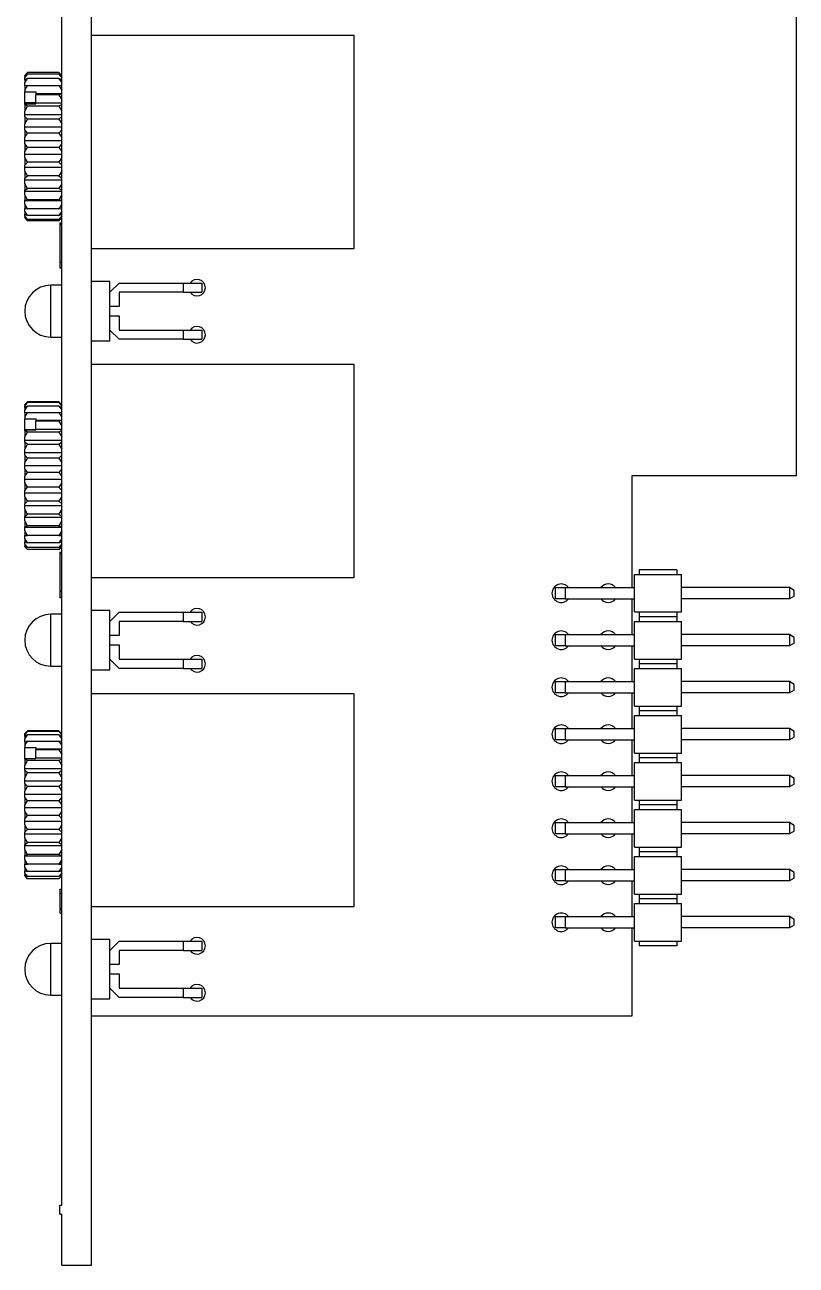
# Model space of a CAD drawing. Extents: x 616 to 1059, y 318 to 582.
# Drawn here: x 975.9 to 1059.3, y 324.7 to 458.8 of the extents above; entities that cross this region are included whole.
import ezdxf

# ---------------------------------------------------------------- set-up
doc = ezdxf.new("R2010")
doc.units = 0
doc.layers.get('0').update_dxf_attribs({"linetype": 'CONTINUOUS'})

msp = doc.modelspace()

# ---------------------------------------------------------------- linework, layer by layer
at = {"color": 7, "linetype": 'CONTINUOUS'}
for p, q in [((983.09, 324.75), (983.09, 581.75)), ((979.89, 331.25), (979.89, 575.25)), ((1059.29, 554.85), (1059.29, 410.07)), ((1011.49, 457.63), (983.09, 457.63)), ((1011.49, 434.63), (1011.49, 457.63)), ((975.89, 453.31), (976.19, 453.63)), ((976.13, 453.56), (975.89, 453.33)), ((975.89, 453.06), (976.19, 453.46)), ((976.19, 453.46), (975.89, 453.24)), ((975.89, 453.33), (975.89, 453.31)), ((975.89, 453.24), (975.89, 453.31)), ((975.89, 453.24), (975.89, 453.06)), ((976.19, 453.63), (976.13, 453.56)), ((979.59, 453.63), (976.19, 453.63)), ((979.59, 453.46), (976.19, 453.46)), ((979.59, 453.63), (979.89, 453.31)), ((979.66, 453.56), (979.59, 453.63)), ((979.59, 453.46), (979.89, 453.06)), ((979.89, 453.24), (979.59, 453.46)), ((979.89, 453.33), (979.66, 453.56)), ((975.89, 452.86), (975.89, 453.06)), ((975.89, 452.53), (976.19, 452.98)), ((976.19, 452.98), (975.89, 452.86)), ((975.89, 452.86), (975.89, 452.53)), ((975.89, 452.21), (975.89, 452.53)), ((975.89, 451.73), (976.19, 452.23)), ((976.19, 452.23), (975.89, 452.21)), ((975.89, 452.21), (975.89, 451.73)), ((979.59, 452.98), (976.19, 452.98)), ((976.19, 452.23), (979.59, 452.23)), ((979.59, 452.98), (979.89, 452.53)), ((979.89, 452.86), (979.59, 452.98)), ((979.59, 452.23), (979.89, 451.73)), ((979.89, 452.21), (979.59, 452.23)), ((975.89, 451.73), (975.89, 451.54)), ((975.89, 451.54), (977.09, 451.54)), ((975.89, 450.42), (975.89, 451.54)), ((975.89, 450.42), (977.09, 450.42)), ((975.89, 450.25), (975.89, 450.42)), ((976.09, 450.25), (976.09, 450.42)), ((976.49, 450.42), (976.49, 450.25)), ((977.09, 451.54), (977.09, 451.37)), ((977.09, 451.37), (979.89, 451.37)), ((977.09, 451.37), (977.09, 451.22)), ((979.59, 451.22), (977.09, 451.22)), ((977.09, 450.32), (977.09, 451.22)), ((979.89, 451.3), (979.59, 451.22)), ((979.59, 451.22), (979.89, 450.69)), ((975.89, 450.25), (977.09, 450.25)), ((975.89, 450.18), (975.89, 450.25)), ((976.19, 449.99), (975.89, 450.18)), ((975.89, 450.18), (975.89, 449.46)), ((975.89, 449.46), (976.19, 449.99)), ((975.89, 449.08), (975.89, 449.46)), ((979.89, 449.08), (975.89, 449.08)), ((975.89, 448.88), (975.89, 449.08)), ((979.59, 449.99), (976.19, 449.99)), ((977.09, 450.25), (977.09, 450.32)), ((979.89, 450.32), (977.09, 450.32)), ((979.89, 450.18), (979.59, 449.99)), ((979.59, 449.99), (979.89, 449.46)), ((976.19, 448.6), (975.89, 448.88)), ((975.89, 448.88), (975.89, 448.09)), ((975.89, 448.09), (976.19, 448.6)), ((975.89, 447.72), (975.89, 448.09)), ((979.59, 448.6), (976.19, 448.6)), ((979.89, 448.88), (979.59, 448.6)), ((979.59, 448.6), (979.89, 448.09)), ((979.89, 447.72), (975.89, 447.72)), ((975.89, 447.46), (975.89, 447.72)), ((976.19, 447.09), (975.89, 447.46)), ((975.89, 447.46), (975.89, 446.62)), ((975.89, 446.62), (976.19, 447.09)), ((975.89, 446.27), (975.89, 446.62)), ((979.59, 447.09), (976.19, 447.09)), ((979.89, 447.46), (979.59, 447.09)), ((979.59, 447.09), (979.89, 446.62)), ((979.89, 446.27), (975.89, 446.27)), ((975.89, 445.96), (975.89, 446.27)), ((976.19, 445.53), (975.89, 445.96)), ((975.89, 445.96), (975.89, 445.11)), ((975.89, 445.11), (976.19, 445.53)), ((975.89, 444.8), (975.89, 445.11)), ((979.59, 445.53), (976.19, 445.53)), ((979.89, 445.96), (979.59, 445.53)), ((979.59, 445.53), (979.89, 445.11)), ((979.89, 444.8), (975.89, 444.8)), ((975.89, 444.46), (975.89, 444.8)), ((976.19, 443.97), (975.89, 444.46)), ((975.89, 444.46), (975.89, 443.62)), ((975.89, 443.62), (976.19, 443.97)), ((979.59, 443.97), (976.19, 443.97)), ((979.89, 444.46), (979.59, 443.97)), ((979.59, 443.97), (979.89, 443.62)), ((975.89, 443.36), (975.89, 443.62)), ((979.89, 443.36), (975.89, 443.36)), ((975.89, 442.99), (975.89, 443.36)), ((976.19, 442.48), (975.89, 442.99)), ((975.89, 442.99), (975.89, 442.21)), ((975.89, 442.21), (976.19, 442.48)), ((979.59, 442.48), (976.19, 442.48)), ((979.89, 442.99), (979.59, 442.48)), ((979.59, 442.48), (979.89, 442.21)), ((975.89, 442.01), (975.89, 442.21)), ((979.89, 442.01), (975.89, 442.01)), ((975.89, 441.63), (975.89, 442.01)), ((976.19, 441.1), (975.89, 441.63)), ((975.89, 441.63), (975.89, 440.93)), ((975.89, 440.93), (976.19, 441.1)), ((979.59, 441.1), (976.19, 441.1)), ((979.89, 441.63), (979.59, 441.1)), ((979.59, 441.1), (979.89, 440.93)), ((975.89, 440.8), (975.89, 440.93)), ((979.89, 440.8), (975.89, 440.8)), ((975.89, 440.43), (975.89, 440.8)), ((976.19, 439.9), (975.89, 440.43)), ((975.89, 440.43), (975.89, 439.83)), ((975.89, 439.83), (976.19, 439.9)), ((975.89, 439.77), (975.89, 439.83)), ((979.89, 439.77), (975.89, 439.77)), ((975.89, 439.42), (975.89, 439.77)), ((979.59, 439.9), (976.19, 439.9)), ((979.89, 440.43), (979.59, 439.9)), ((979.59, 439.9), (979.89, 439.83)), ((976.19, 438.92), (975.89, 439.42)), ((975.89, 439.42), (975.89, 438.95)), ((975.89, 438.95), (976.19, 438.92)), ((975.89, 438.65), (975.89, 438.95)), ((976.19, 438.2), (975.89, 438.65)), ((975.89, 438.65), (975.89, 438.33)), ((979.59, 438.92), (976.19, 438.92)), ((979.89, 439.42), (979.59, 438.92)), ((979.59, 438.92), (979.89, 438.95)), ((979.89, 438.65), (979.59, 438.2)), ((975.89, 438.33), (976.19, 438.2)), ((975.89, 438.15), (975.89, 438.33)), ((976.19, 437.76), (975.89, 438.15)), ((975.89, 438.15), (975.89, 437.99)), ((975.89, 437.99), (976.19, 437.76)), ((975.89, 437.94), (975.89, 437.99)), ((976.19, 437.63), (975.89, 437.94)), ((975.89, 437.94), (975.89, 437.93)), ((975.89, 437.93), (976.13, 437.7)), ((979.59, 438.2), (976.19, 438.2)), ((979.59, 437.76), (976.19, 437.76)), ((979.59, 437.63), (976.19, 437.63)), ((979.59, 438.2), (979.89, 438.33)), ((979.89, 438.15), (979.59, 437.76)), ((979.59, 437.76), (979.89, 437.99)), ((979.89, 437.94), (979.59, 437.63)), ((979.66, 437.7), (979.89, 437.93)), ((979.69, 437.38), (979.69, 437.27)), ((979.69, 437.38), (979.89, 437.38)), ((979.69, 437.27), (979.89, 437.27)), ((979.69, 437.27), (979.69, 433.13)), ((979.69, 434.38), (979.67, 434.38)), ((983.09, 434.63), (1011.49, 434.63)), ((979.69, 433.13), (979.89, 433.13)), ((979.67, 432.54), (979.89, 432.54)), ((979.89, 430.65), (978.69, 430.65)), ((978.69, 425.05), (978.69, 430.65)), ((985.09, 431.05), (983.09, 431.05)), ((985.09, 424.65), (985.09, 431.05)), ((985.09, 429.89), (986.09, 430.89)), ((986.09, 430.89), (993.02, 430.89)), ((993.02, 430.89), (993.02, 429.89)), ((993.02, 430.89), (995.02, 430.89)), ((995.02, 430.89), (995.02, 429.89)), ((986.09, 429.89), (986.09, 428.35)), ((993.02, 429.89), (986.09, 429.89)), ((993.02, 429.89), (995.02, 429.89)), ((986.09, 428.35), (985.09, 428.35)), ((985.09, 427.35), (986.09, 427.35)), ((986.09, 427.35), (986.09, 425.81)), ((978.69, 425.05), (979.89, 425.05)), ((986.09, 424.81), (985.09, 425.81)), ((986.09, 425.81), (993.02, 425.81)), ((993.02, 425.81), (993.02, 424.81)), ((993.02, 425.81), (995.02, 425.81)), ((995.02, 425.81), (995.02, 424.81)), ((983.09, 424.65), (985.09, 424.65)), ((993.02, 424.81), (986.09, 424.81)), ((993.02, 424.81), (995.02, 424.81)), ((1011.49, 422.07), (983.09, 422.07)), ((1011.49, 399.07), (1011.49, 422.07)), ((975.89, 417.77), (976.19, 418.06)), ((975.89, 417.6), (976.19, 417.97)), ((976.19, 417.97), (975.89, 417.73)), ((975.96, 417.84), (975.89, 417.77)), ((975.89, 417.73), (975.89, 417.77)), ((975.89, 417.77), (975.89, 417.77)), ((975.89, 417.73), (975.89, 417.6)), ((975.89, 417.44), (975.89, 417.6)), ((975.89, 417.14), (976.19, 417.58)), ((976.19, 417.58), (975.89, 417.44)), ((975.89, 417.44), (975.89, 417.14)), ((975.89, 416.86), (975.89, 417.14)), ((975.89, 416.41), (976.19, 416.9)), ((976.19, 416.9), (975.89, 416.86)), ((979.59, 418.06), (976.19, 418.06)), ((979.59, 417.97), (976.19, 417.97)), ((979.59, 417.58), (976.19, 417.58)), ((976.19, 416.9), (979.59, 416.9)), ((979.59, 418.06), (979.89, 417.77)), ((979.59, 417.97), (979.89, 417.6)), ((979.89, 417.73), (979.59, 417.97)), ((979.59, 417.58), (979.89, 417.14)), ((979.89, 417.44), (979.59, 417.58)), ((979.59, 416.9), (979.89, 416.41)), ((979.89, 416.86), (979.59, 416.9)), ((979.89, 417.77), (979.83, 417.84)), ((975.89, 416.86), (975.89, 416.41)), ((975.89, 416.41), (975.89, 416.23)), ((975.89, 416.23), (977.09, 416.23)), ((975.89, 415.05), (975.89, 416.23)), ((977.09, 416.23), (977.09, 416.06)), ((977.09, 416.06), (979.89, 416.06)), ((977.09, 416.06), (977.09, 415.96)), ((979.59, 415.96), (977.09, 415.96)), ((977.09, 415.07), (977.09, 415.96)), ((979.89, 416.02), (979.59, 415.96)), ((979.59, 415.96), (979.89, 415.44)), ((975.89, 415.05), (977.09, 415.05)), ((975.89, 415.01), (977.09, 415.01)), ((975.89, 414.95), (975.89, 415.01)), ((976.19, 414.79), (975.89, 414.95)), ((975.89, 414.95), (975.89, 414.26)), ((975.89, 414.26), (976.19, 414.79)), ((975.89, 413.88), (975.89, 414.26)), ((979.59, 414.79), (976.19, 414.79)), ((977.09, 415.01), (977.09, 415.07)), ((979.89, 415.07), (977.09, 415.07)), ((979.89, 414.95), (979.59, 414.79)), ((979.59, 414.79), (979.89, 414.26)), ((979.89, 413.88), (975.89, 413.88)), ((975.89, 413.7), (975.89, 413.88)), ((976.19, 413.44), (975.89, 413.7)), ((975.89, 413.7), (975.89, 412.92)), ((975.89, 412.92), (976.19, 413.44)), ((975.89, 412.55), (975.89, 412.92)), ((979.59, 413.44), (976.19, 413.44)), ((979.89, 413.7), (979.59, 413.44)), ((979.59, 413.44), (979.89, 412.92)), ((979.89, 412.55), (975.89, 412.55)), ((975.89, 412.3), (975.89, 412.55)), ((976.19, 411.96), (975.89, 412.3)), ((975.89, 412.3), (975.89, 411.47)), ((975.89, 411.47), (976.19, 411.96)), ((979.59, 411.96), (976.19, 411.96)), ((979.89, 412.3), (979.59, 411.96)), ((979.59, 411.96), (979.89, 411.47)), ((975.89, 411.12), (975.89, 411.47)), ((979.89, 411.12), (975.89, 411.12)), ((975.89, 410.82), (975.89, 411.12)), ((976.19, 410.41), (975.89, 410.82)), ((975.89, 410.82), (975.89, 409.97)), ((975.89, 409.97), (976.19, 410.41)), ((979.59, 410.41), (976.19, 410.41)), ((979.89, 410.82), (979.59, 410.41)), ((979.59, 410.41), (979.89, 409.97)), ((975.89, 409.65), (975.89, 409.97)), ((979.89, 409.65), (975.89, 409.65)), ((975.89, 409.31), (975.89, 409.65)), ((976.19, 408.84), (975.89, 409.31)), ((975.89, 409.31), (975.89, 408.47)), ((979.89, 409.31), (979.59, 408.84)), ((1041.51, 410.07), (1041.51, 397.98)), ((1059.29, 410.07), (1041.51, 410.07)), ((975.89, 408.47), (976.19, 408.84)), ((975.89, 408.2), (975.89, 408.47)), ((979.89, 408.2), (975.89, 408.2)), ((975.89, 407.83), (975.89, 408.2)), ((976.19, 407.32), (975.89, 407.83)), ((975.89, 407.83), (975.89, 407.03)), ((979.59, 408.84), (976.19, 408.84)), ((979.59, 408.84), (979.89, 408.47)), ((979.89, 407.83), (979.59, 407.32)), ((975.89, 407.03), (976.19, 407.32)), ((975.89, 406.82), (975.89, 407.03)), ((979.89, 406.82), (975.89, 406.82)), ((975.89, 406.44), (975.89, 406.82)), ((976.19, 405.91), (975.89, 406.44)), ((975.89, 406.44), (975.89, 405.71)), ((979.59, 407.32), (976.19, 407.32)), ((979.59, 407.32), (979.89, 407.03)), ((979.89, 406.44), (979.59, 405.91)), ((975.89, 405.71), (976.19, 405.91)), ((975.89, 405.56), (975.89, 405.71)), ((979.89, 405.56), (975.89, 405.56)), ((975.89, 405.18), (975.89, 405.56)), ((976.19, 404.66), (975.89, 405.18)), ((975.89, 405.18), (975.89, 404.55)), ((979.59, 405.91), (976.19, 405.91)), ((979.59, 405.91), (979.89, 405.71)), ((979.89, 405.18), (979.59, 404.66)), ((975.89, 404.55), (976.19, 404.66)), ((975.89, 404.48), (975.89, 404.55)), ((979.89, 404.48), (975.89, 404.48)), ((975.89, 404.12), (975.89, 404.48)), ((976.19, 403.61), (975.89, 404.12)), ((975.89, 404.12), (975.89, 403.61)), ((975.89, 403.61), (976.19, 403.61)), ((979.89, 403.61), (975.89, 403.61)), ((975.89, 403.61), (975.89, 403.61)), ((975.89, 403.28), (975.89, 403.61)), ((979.59, 404.66), (976.19, 404.66)), ((979.59, 403.61), (976.19, 403.61)), ((979.59, 404.66), (979.89, 404.55)), ((979.89, 404.12), (979.59, 403.61)), ((979.59, 403.61), (979.89, 403.61)), ((976.19, 402.81), (975.89, 403.28)), ((975.89, 403.28), (975.89, 402.92)), ((975.89, 402.92), (976.19, 402.81)), ((975.89, 402.7), (975.89, 402.92)), ((976.19, 402.3), (975.89, 402.7)), ((975.89, 402.7), (975.89, 402.5)), ((975.89, 402.5), (976.19, 402.3)), ((975.89, 402.41), (975.89, 402.5)), ((976.19, 402.08), (975.89, 402.41)), ((975.89, 402.41), (975.89, 402.37)), ((975.89, 402.37), (975.96, 402.3)), ((975.96, 402.3), (976.19, 402.08)), ((979.59, 402.81), (976.19, 402.81)), ((979.59, 402.3), (976.19, 402.3)), ((979.89, 403.28), (979.59, 402.81)), ((979.59, 402.81), (979.89, 402.92)), ((979.89, 402.7), (979.59, 402.3)), ((979.59, 402.3), (979.89, 402.5)), ((979.89, 402.41), (979.59, 402.08)), ((979.59, 402.08), (979.82, 402.3)), ((979.83, 402.3), (979.89, 402.37)), ((979.59, 402.08), (976.19, 402.08)), ((979.69, 401.81), (979.89, 401.81)), ((979.69, 401.81), (979.69, 401.7)), ((979.69, 401.7), (979.69, 397.59)), ((979.69, 401.7), (979.89, 401.7)), ((1042.33, 399.91), (1042.33, 399.4)), ((1046.39, 399.91), (1042.33, 399.91)), ((1046.39, 399.91), (1046.39, 399.4)), ((979.69, 398.9), (979.67, 398.9)), ((983.09, 399.07), (1011.49, 399.07)), ((1041.82, 395.34), (1041.82, 399.4)), ((1041.82, 399.4), (1046.9, 399.4)), ((1046.9, 395.34), (1046.9, 399.4)), ((979.67, 396.91), (979.89, 396.91)), ((979.69, 397.59), (979.89, 397.59)), ((1033.28, 396.76), (1033.28, 397.98)), ((1033.28, 397.98), (1034.3, 397.98)), ((1034.3, 397.98), (1034.3, 396.76)), ((1034.3, 397.98), (1041.82, 397.98)), ((1058.58, 397.98), (1046.9, 397.98)), ((1058.58, 397.98), (1058.58, 396.76)), ((1059.09, 397.68), (1058.58, 397.98)), ((1059.09, 397.05), (1058.58, 396.76)), ((1059.09, 397.05), (1059.09, 397.68)), ((985.09, 395.49), (983.09, 395.49)), ((985.09, 389.09), (985.09, 395.49)), ((1034.3, 396.76), (1033.28, 396.76)), ((1034.3, 396.76), (1041.82, 396.76)), ((1041.51, 396.76), (1041.51, 392.9)), ((1058.58, 396.76), (1046.9, 396.76)), ((979.89, 395.09), (978.69, 395.09)), ((978.69, 389.49), (978.69, 395.09)), ((985.09, 394.33), (986.09, 395.33)), ((986.09, 395.33), (993.02, 395.33)), ((993.02, 394.33), (986.09, 394.33)), ((986.09, 394.33), (986.09, 392.79)), ((993.02, 395.33), (993.02, 394.33)), ((993.02, 395.33), (995.02, 395.33)), ((993.02, 394.33), (995.02, 394.33)), ((995.02, 395.33), (995.02, 394.33)), ((1041.82, 395.34), (1046.9, 395.34)), ((1041.82, 390.26), (1041.82, 394.32)), ((1041.82, 394.32), (1046.9, 394.32)), ((1042.33, 395.34), (1042.33, 394.83)), ((1046.39, 394.83), (1042.33, 394.83)), ((1042.33, 394.83), (1042.33, 394.32)), ((1046.39, 395.34), (1046.39, 394.83)), ((1046.39, 394.83), (1046.39, 394.32)), ((1046.9, 390.26), (1046.9, 394.32)), ((986.09, 392.79), (985.09, 392.79)), ((1033.28, 391.68), (1033.28, 392.9)), ((1033.28, 392.9), (1034.3, 392.9)), ((1034.3, 392.9), (1034.3, 391.68)), ((1034.3, 392.9), (1041.82, 392.9)), ((1058.58, 392.9), (1046.9, 392.9)), ((1058.58, 392.9), (1058.58, 391.68)), ((1059.09, 392.6), (1058.58, 392.9)), ((985.09, 391.79), (986.09, 391.79)), ((986.09, 391.79), (986.09, 390.25)), ((1034.3, 391.68), (1033.28, 391.68)), ((1034.3, 391.68), (1041.82, 391.68)), ((1041.51, 391.68), (1041.51, 387.82)), ((1058.58, 391.68), (1046.9, 391.68)), ((1059.09, 391.97), (1058.58, 391.68)), ((1059.09, 391.97), (1059.09, 392.6)), ((986.09, 389.25), (985.09, 390.25)), ((986.09, 390.25), (993.02, 390.25)), ((993.02, 390.25), (993.02, 389.25)), ((993.02, 390.25), (995.02, 390.25)), ((995.02, 390.25), (995.02, 389.25)), ((1041.82, 390.26), (1046.9, 390.26)), ((1042.33, 390.26), (1042.33, 389.75)), ((1046.39, 390.26), (1046.39, 389.75)), ((978.69, 389.49), (979.89, 389.49)), ((983.09, 389.09), (985.09, 389.09)), ((993.02, 389.25), (986.09, 389.25)), ((993.02, 389.25), (995.02, 389.25)), ((1041.82, 385.18), (1041.82, 389.24)), ((1041.82, 389.24), (1046.9, 389.24)), ((1042.33, 389.75), (1042.33, 389.24)), ((1046.39, 389.75), (1042.33, 389.75)), ((1046.39, 389.75), (1046.39, 389.24)), ((1046.9, 385.18), (1046.9, 389.24)), ((1033.28, 386.6), (1033.28, 387.82)), ((1033.28, 387.82), (1034.3, 387.82)), ((1034.3, 387.82), (1034.3, 386.6)), ((1034.3, 387.82), (1041.82, 387.82)), ((1058.58, 387.82), (1046.9, 387.82)), ((1058.58, 387.82), (1058.58, 386.6)), ((1059.09, 387.52), (1058.58, 387.82)), ((1059.09, 386.89), (1059.09, 387.52)), ((1011.49, 386.51), (983.09, 386.51)), ((1011.49, 363.51), (1011.49, 386.51)), ((1034.3, 386.6), (1033.28, 386.6)), ((1034.3, 386.6), (1041.82, 386.6)), ((1041.51, 386.6), (1041.51, 382.74)), ((1058.58, 386.6), (1046.9, 386.6)), ((1059.09, 386.89), (1058.58, 386.6)), ((1041.82, 385.18), (1046.9, 385.18)), ((1042.33, 385.18), (1042.33, 384.67)), ((1046.39, 385.18), (1046.39, 384.67)), ((1041.82, 380.1), (1041.82, 384.16)), ((1041.82, 384.16), (1046.9, 384.16)), ((1046.39, 384.67), (1042.33, 384.67)), ((1042.33, 384.67), (1042.33, 384.16)), ((1046.39, 384.67), (1046.39, 384.16)), ((1046.9, 380.1), (1046.9, 384.16)), ((975.89, 382.21), (976.19, 382.5)), ((975.89, 382.06), (976.19, 382.43)), ((976.19, 382.43), (975.89, 382.18)), ((975.89, 382.18), (975.89, 382.21)), ((975.89, 382.18), (975.89, 382.06)), ((975.89, 381.9), (975.89, 382.06)), ((975.89, 381.61), (976.19, 382.05)), ((976.19, 382.05), (975.89, 381.9)), ((979.59, 382.5), (976.19, 382.5)), ((979.59, 382.43), (976.19, 382.43)), ((979.59, 382.05), (976.19, 382.05)), ((979.59, 382.5), (979.89, 382.21)), ((979.84, 382.22), (979.59, 382.5)), ((979.59, 382.43), (979.89, 382.06)), ((979.89, 382.18), (979.59, 382.43)), ((979.59, 382.05), (979.89, 381.61)), ((979.89, 381.9), (979.59, 382.05)), ((979.89, 382.21), (979.88, 382.23)), ((1033.28, 381.52), (1033.28, 382.74)), ((1033.28, 382.74), (1034.3, 382.74)), ((1034.3, 382.74), (1034.3, 381.52)), ((1034.3, 382.74), (1041.82, 382.74)), ((1058.58, 382.74), (1046.9, 382.74)), ((1058.58, 382.74), (1058.58, 381.52)), ((1059.09, 382.44), (1058.58, 382.74)), ((1059.09, 381.81), (1059.09, 382.44)), ((975.89, 381.9), (975.89, 381.61)), ((975.89, 381.33), (975.89, 381.61)), ((975.89, 380.9), (976.19, 381.38)), ((976.19, 381.38), (975.89, 381.33)), ((975.89, 381.33), (975.89, 380.9)), ((975.89, 380.9), (975.89, 380.71)), ((975.89, 380.71), (977.09, 380.71)), ((975.89, 379.52), (975.89, 380.71)), ((976.19, 381.38), (979.59, 381.38)), ((977.09, 380.71), (977.09, 380.55)), ((979.59, 381.38), (979.89, 380.9)), ((979.89, 381.33), (979.59, 381.38)), ((1034.3, 381.52), (1033.28, 381.52)), ((1034.3, 381.52), (1041.82, 381.52)), ((1041.51, 381.52), (1041.51, 377.66)), ((1058.58, 381.52), (1046.9, 381.52)), ((1059.09, 381.81), (1058.58, 381.52)), ((975.89, 379.52), (977.09, 379.52)), ((975.89, 379.51), (977.09, 379.51)), ((975.89, 379.45), (975.89, 379.51)), ((976.19, 379.29), (975.89, 379.45)), ((975.89, 379.45), (975.89, 378.76)), ((977.09, 380.55), (979.89, 380.55)), ((977.09, 380.55), (977.09, 380.45)), ((979.59, 380.45), (977.09, 380.45)), ((977.09, 379.56), (977.09, 380.45)), ((977.09, 379.51), (977.09, 379.56)), ((979.89, 379.56), (977.09, 379.56)), ((979.89, 380.51), (979.59, 380.45)), ((979.59, 380.45), (979.89, 379.93)), ((979.89, 379.45), (979.59, 379.29)), ((1041.82, 380.1), (1046.9, 380.1)), ((1042.33, 380.1), (1042.33, 379.59)), ((1042.33, 379.59), (1042.33, 379.08)), ((1046.39, 379.59), (1042.33, 379.59)), ((1046.39, 380.1), (1046.39, 379.59)), ((1046.39, 379.59), (1046.39, 379.08)), ((975.89, 378.76), (976.19, 379.29)), ((975.89, 378.38), (975.89, 378.76)), ((979.89, 378.38), (975.89, 378.38)), ((975.89, 378.2), (975.89, 378.38)), ((976.19, 377.95), (975.89, 378.2)), ((975.89, 378.2), (975.89, 377.43)), ((979.59, 379.29), (976.19, 379.29)), ((979.59, 379.29), (979.89, 378.76)), ((979.89, 378.2), (979.59, 377.95)), ((1041.82, 375.02), (1041.82, 379.08)), ((1041.82, 379.08), (1046.9, 379.08)), ((1046.9, 375.02), (1046.9, 379.08)), ((975.89, 377.43), (976.19, 377.95)), ((975.89, 377.06), (975.89, 377.43)), ((979.89, 377.06), (975.89, 377.06)), ((975.89, 376.81), (975.89, 377.06)), ((976.19, 376.48), (975.89, 376.81)), ((975.89, 376.81), (975.89, 375.98)), ((979.59, 377.95), (976.19, 377.95)), ((979.59, 377.95), (979.89, 377.43)), ((979.89, 376.81), (979.59, 376.48)), ((1033.28, 376.44), (1033.28, 377.66)), ((1033.28, 377.66), (1034.3, 377.66)), ((1034.3, 377.66), (1034.3, 376.44)), ((1034.3, 377.66), (1041.82, 377.66)), ((1058.58, 377.66), (1046.9, 377.66)), ((1059.09, 377.36), (1058.58, 377.66)), ((1058.58, 377.66), (1058.58, 376.44)), ((1059.09, 376.73), (1058.58, 376.44)), ((1059.09, 376.73), (1059.09, 377.36)), ((975.89, 375.98), (976.19, 376.48)), ((975.89, 375.63), (975.89, 375.98)), ((979.89, 375.63), (975.89, 375.63)), ((975.89, 375.34), (975.89, 375.63)), ((979.59, 376.48), (976.19, 376.48)), ((979.59, 376.48), (979.89, 375.98)), ((1034.3, 376.44), (1033.28, 376.44)), ((1034.3, 376.44), (1041.82, 376.44)), ((1041.51, 376.44), (1041.51, 372.58)), ((1058.58, 376.44), (1046.9, 376.44)), ((976.19, 374.93), (975.89, 375.34)), ((975.89, 375.34), (975.89, 374.48)), ((975.89, 374.48), (976.19, 374.93)), ((975.89, 374.16), (975.89, 374.48)), ((979.89, 374.16), (975.89, 374.16)), ((975.89, 373.83), (975.89, 374.16)), ((979.59, 374.93), (976.19, 374.93)), ((979.89, 375.34), (979.59, 374.93)), ((979.59, 374.93), (979.89, 374.48)), ((1041.82, 375.02), (1046.9, 375.02)), ((1041.82, 369.94), (1041.82, 374)), ((1041.82, 374), (1046.9, 374)), ((1042.33, 375.02), (1042.33, 374.51)), ((1046.39, 374.51), (1042.33, 374.51)), ((1042.33, 374.51), (1042.33, 374)), ((1046.39, 375.02), (1046.39, 374.51)), ((1046.39, 374.51), (1046.39, 374)), ((1046.9, 369.94), (1046.9, 374)), ((976.19, 373.36), (975.89, 373.83)), ((975.89, 373.83), (975.89, 372.98)), ((975.89, 372.98), (976.19, 373.36)), ((975.89, 372.71), (975.89, 372.98)), ((979.89, 372.71), (975.89, 372.71)), ((975.89, 372.34), (975.89, 372.71)), ((979.59, 373.36), (976.19, 373.36)), ((979.89, 373.83), (979.59, 373.36)), ((979.59, 373.36), (979.89, 372.98)), ((976.19, 371.84), (975.89, 372.34)), ((975.89, 372.34), (975.89, 371.54)), ((975.89, 371.54), (976.19, 371.84)), ((975.89, 371.32), (975.89, 371.54)), ((979.89, 371.32), (975.89, 371.32)), ((975.89, 370.94), (975.89, 371.32)), ((979.59, 371.84), (976.19, 371.84)), ((979.89, 372.34), (979.59, 371.84)), ((979.59, 371.84), (979.89, 371.54)), ((1033.28, 371.36), (1033.28, 372.58)), ((1033.28, 372.58), (1034.3, 372.58)), ((1034.3, 371.36), (1033.28, 371.36)), ((1034.3, 372.58), (1034.3, 371.36)), ((1034.3, 372.58), (1041.82, 372.58)), ((1034.3, 371.36), (1041.82, 371.36)), ((1041.51, 371.36), (1041.51, 367.5)), ((1058.58, 372.58), (1046.9, 372.58)), ((1058.58, 371.36), (1046.9, 371.36)), ((1058.58, 372.58), (1058.58, 371.36)), ((1059.09, 372.28), (1058.58, 372.58)), ((1059.09, 371.65), (1058.58, 371.36)), ((1059.09, 371.65), (1059.09, 372.28)), ((976.19, 370.42), (975.89, 370.94)), ((975.89, 370.94), (975.89, 370.21)), ((975.89, 370.21), (976.19, 370.42)), ((975.89, 370.06), (975.89, 370.21)), ((979.89, 370.06), (975.89, 370.06)), ((975.89, 369.68), (975.89, 370.06)), ((979.59, 370.42), (976.19, 370.42)), ((979.89, 370.94), (979.59, 370.42)), ((979.59, 370.42), (979.89, 370.21)), ((976.19, 369.15), (975.89, 369.68)), ((975.89, 369.68), (975.89, 369.04)), ((975.89, 369.04), (976.19, 369.15)), ((975.89, 368.97), (975.89, 369.04)), ((979.89, 368.97), (975.89, 368.97)), ((975.89, 368.6), (975.89, 368.97)), ((979.59, 369.15), (976.19, 369.15)), ((979.89, 369.68), (979.59, 369.15)), ((979.59, 369.15), (979.89, 369.04)), ((1041.82, 369.94), (1046.9, 369.94)), ((1041.82, 364.86), (1041.82, 368.92)), ((1041.82, 368.92), (1046.9, 368.92)), ((1042.33, 369.94), (1042.33, 369.43)), ((1046.39, 369.43), (1042.33, 369.43)), ((1042.33, 369.43), (1042.33, 368.92)), ((1046.39, 369.94), (1046.39, 369.43)), ((1046.39, 369.43), (1046.39, 368.92)), ((1046.9, 364.86), (1046.9, 368.92)), ((976.19, 368.1), (975.89, 368.6)), ((975.89, 368.6), (975.89, 368.09)), ((975.89, 368.09), (976.19, 368.1)), ((979.89, 368.09), (975.89, 368.09)), ((975.89, 368.09), (975.89, 368.09)), ((975.89, 367.75), (975.89, 368.09)), ((976.19, 367.29), (975.89, 367.75)), ((975.89, 367.75), (975.89, 367.38)), ((975.89, 367.38), (976.19, 367.29)), ((975.89, 367.16), (975.89, 367.38)), ((979.59, 368.1), (976.19, 368.1)), ((979.89, 368.6), (979.59, 368.1)), ((979.59, 368.1), (979.89, 368.09)), ((979.89, 367.75), (979.59, 367.29)), ((979.59, 367.29), (979.89, 367.38)), ((1033.28, 366.28), (1033.28, 367.5)), ((1033.28, 367.5), (1034.3, 367.5)), ((1034.3, 367.5), (1034.3, 366.28)), ((1034.3, 367.5), (1041.82, 367.5)), ((1058.58, 367.5), (1046.9, 367.5)), ((1058.58, 367.5), (1058.58, 366.28)), ((1059.09, 367.2), (1058.58, 367.5)), ((976.19, 366.75), (975.89, 367.16)), ((975.89, 367.16), (975.89, 366.95)), ((975.89, 366.95), (976.19, 366.75)), ((975.89, 366.85), (975.89, 366.95)), ((976.19, 366.52), (975.89, 366.85)), ((975.89, 366.85), (975.89, 366.81)), ((975.89, 366.81), (975.91, 366.79)), ((975.89, 366.81), (976.19, 366.52)), ((979.59, 367.29), (976.19, 367.29)), ((979.59, 366.75), (976.19, 366.75)), ((979.59, 366.52), (976.19, 366.52)), ((979.89, 367.16), (979.59, 366.75)), ((979.59, 366.75), (979.89, 366.95)), ((979.89, 366.85), (979.59, 366.52)), ((979.59, 366.52), (979.89, 366.81)), ((1034.3, 366.28), (1033.28, 366.28)), ((1034.3, 366.28), (1041.82, 366.28)), ((1041.51, 366.28), (1041.51, 362.42)), ((1058.58, 366.28), (1046.9, 366.28)), ((1059.09, 366.57), (1058.58, 366.28)), ((1059.09, 366.57), (1059.09, 367.2)), ((979.89, 365.35), (979.67, 365.35)), ((979.69, 364.96), (979.89, 364.96)), ((1041.82, 364.86), (1046.9, 364.86)), ((1042.33, 364.86), (1042.33, 364.35)), ((1046.39, 364.86), (1046.39, 364.35)), ((983.09, 363.51), (1011.49, 363.51)), ((1041.82, 359.78), (1041.82, 363.84)), ((1041.82, 363.84), (1046.9, 363.84)), ((1042.33, 364.35), (1042.33, 363.84)), ((1046.39, 364.35), (1042.33, 364.35)), ((1046.39, 364.35), (1046.39, 363.84)), ((1046.9, 359.78), (1046.9, 363.84)), ((979.67, 362.81), (979.89, 362.81)), ((979.69, 363.26), (979.89, 363.26)), ((1033.28, 361.2), (1033.28, 362.42)), ((1033.28, 362.42), (1034.3, 362.42)), ((1034.3, 362.42), (1034.3, 361.2)), ((1034.3, 362.42), (1041.82, 362.42)), ((1058.58, 362.42), (1046.9, 362.42)), ((1058.58, 362.42), (1058.58, 361.2)), ((1059.09, 362.12), (1058.58, 362.42)), ((1059.09, 361.49), (1059.09, 362.12)), ((1034.3, 361.2), (1033.28, 361.2)), ((1034.3, 361.2), (1041.82, 361.2)), ((1041.51, 361.2), (1041.51, 351.65)), ((1058.58, 361.2), (1046.9, 361.2)), ((1059.09, 361.49), (1058.58, 361.2)), ((979.89, 359.53), (978.69, 359.53)), ((978.69, 353.93), (978.69, 359.53)), ((985.09, 359.93), (983.09, 359.93)), ((985.09, 353.53), (985.09, 359.93)), ((985.09, 358.77), (986.09, 359.77)), ((986.09, 359.77), (993.02, 359.77)), ((993.02, 359.77), (993.02, 358.77)), ((993.02, 359.77), (995.02, 359.77)), ((995.02, 359.77), (995.02, 358.77)), ((1041.82, 359.78), (1046.9, 359.78)), ((1042.33, 359.78), (1042.33, 359.27)), ((1046.39, 359.27), (1042.33, 359.27)), ((1046.39, 359.78), (1046.39, 359.27)), ((993.02, 358.77), (986.09, 358.77)), ((986.09, 358.77), (986.09, 357.23)), ((993.02, 358.77), (995.02, 358.77)), ((986.09, 357.23), (985.09, 357.23)), ((985.09, 356.23), (986.09, 356.23)), ((986.09, 356.23), (986.09, 354.69)), ((978.69, 353.93), (979.89, 353.93)), ((986.09, 353.69), (985.09, 354.69)), ((986.09, 354.69), (993.02, 354.69)), ((993.02, 354.69), (993.02, 353.69)), ((993.02, 354.69), (995.02, 354.69)), ((995.02, 354.69), (995.02, 353.69)), ((983.09, 353.53), (985.09, 353.53)), ((993.02, 353.69), (986.09, 353.69)), ((993.02, 353.69), (995.02, 353.69)), ((1041.51, 351.65), (983.09, 351.65)), ((979.69, 330.25), (979.69, 331.25)), ((979.69, 331.25), (979.89, 331.25)), ((979.69, 330.25), (979.89, 330.25)), ((979.89, 324.75), (979.89, 330.25)), ((979.89, 324.75), (983.09, 324.75))]:
    msp.add_line(p, q, dxfattribs=at)
for centre, radius, start, end in [((978.69, 427.85), 2.8, 90, 180), ((994.52, 430.39), 0.9, 0, 146.251), ((994.52, 430.39), 0.9, 213.749, 0), ((978.69, 427.85), 2.8, 180, 270), ((994.52, 425.31), 0.9, 0, 146.251), ((994.52, 425.31), 0.9, 213.749, 0), ((1033.89, 397.37), 1, 37.5606, 322.4394), ((1038.97, 397.37), 1, 37.5606, 142.4394), ((994.52, 394.83), 0.9, 0, 146.251), ((1038.97, 397.37), 1, 217.5606, 322.4394), ((978.69, 392.29), 2.8, 90, 180), ((994.52, 394.83), 0.9, 213.749, 0), ((1033.89, 392.29), 1, 37.5606, 322.4394), ((1038.97, 392.29), 1, 37.5606, 142.4394), ((978.69, 392.29), 2.8, 180, 270), ((1038.97, 392.29), 1, 217.5606, 322.4394), ((994.52, 389.75), 0.9, 0, 146.251), ((994.52, 389.75), 0.9, 213.749, 0), ((1033.89, 387.21), 1, 37.5606, 322.4394), ((1038.97, 387.21), 1, 37.5606, 142.4394), ((1038.97, 387.21), 1, 217.5606, 322.4394), ((1033.89, 382.13), 1, 37.5606, 322.4394), ((1038.97, 382.13), 1, 37.5606, 142.4394), ((1038.97, 382.13), 1, 217.5606, 322.4394), ((1033.89, 377.05), 1, 37.5606, 322.4394), ((1038.97, 377.05), 1, 37.5606, 142.4394), ((1038.97, 377.05), 1, 217.5606, 322.4394), ((1033.89, 371.97), 1, 37.5606, 322.4394), ((1038.97, 371.97), 1, 37.5606, 142.4394), ((1038.97, 371.97), 1, 217.5606, 322.4394), ((1033.89, 366.89), 1, 37.5606, 322.4394), ((1038.97, 366.89), 1, 37.5606, 142.4394), ((1038.97, 366.89), 1, 217.5606, 322.4394), ((1033.89, 361.81), 1, 37.5606, 322.4394), ((1038.97, 361.81), 1, 37.5606, 142.4394), ((1038.97, 361.81), 1, 217.5606, 322.4394), ((978.69, 356.73), 2.8, 90, 180), ((994.52, 359.27), 0.9, 0, 146.251), ((994.52, 359.27), 0.9, 213.749, 0), ((978.69, 356.73), 2.8, 180, 270), ((994.52, 354.19), 0.9, 0, 146.251), ((994.52, 354.19), 0.9, 213.749, 0)]:
    msp.add_arc(centre, radius, start, end, dxfattribs=at)
for points, knots in [([(979.69, 433.13), (979.69, 432.97), (979.69, 432.65), (979.69, 432.53), (979.69, 432.55), (979.69, 432.55)], [0, 0, 0, 0, 0.442056, 0.889343, 1, 1, 1, 1]), ([(979.69, 397.59), (979.69, 397.41), (979.69, 397.07), (979.69, 396.89), (979.69, 396.92), (979.69, 396.93)], [0, 0, 0, 0, 0.454438, 0.909317, 1, 1, 1, 1]), ([(979.69, 365.33), (979.69, 365.33), (979.69, 365.38), (979.69, 365.15), (979.69, 364.96)], [0, 0, 0, 0, 0.148198, 1, 1, 1, 1]), ([(979.69, 364.96), (979.69, 364.75), (979.69, 364.42), (979.69, 363.86), (979.69, 363.5), (979.69, 363.34), (979.69, 363.26)], [0, 0, 0, 0, 0.499269, 0.749938, 0.875207, 1, 1, 1, 1]), ([(979.69, 363.26), (979.69, 363.18), (979.69, 363.02), (979.69, 362.87), (979.69, 362.81), (979.69, 362.82), (979.69, 362.82)], [0, 0, 0, 0, 0.295389, 0.5906, 0.886179, 1, 1, 1, 1])]:
    msp.add_open_spline(points, degree=3, knots=knots, dxfattribs=at)

doc.saveas('drawing.dxf')
